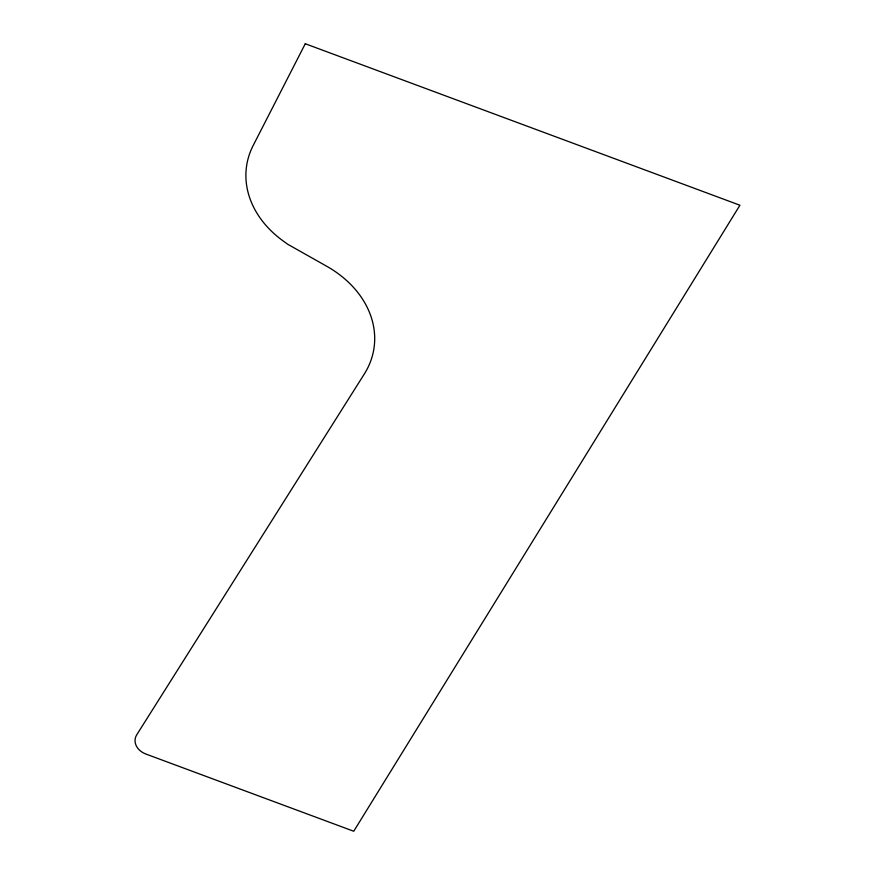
<?xml version="1.0" encoding="UTF-8"?>
<svg xmlns="http://www.w3.org/2000/svg" width="875" height="875" viewBox="0 0 875 875"><rect width="100%" height="100%" fill="white"/><g stroke="black" fill="none" stroke-linecap="round" stroke-linejoin="round"><path stroke-width="1.31" d="M305.277 43.75L253.17 145.523A104.322 82.206 8.7 0 0 282.975 240.822L287.7 244.245L326.681 266.241A104.322 82.206 8.7 0 1 364.328 373.975L136.773 734.748A17.391 13.705 8.7 0 0 145.994 754.075L353.741 831.25L739.933 205.231L305.277 43.75"/></g></svg>
